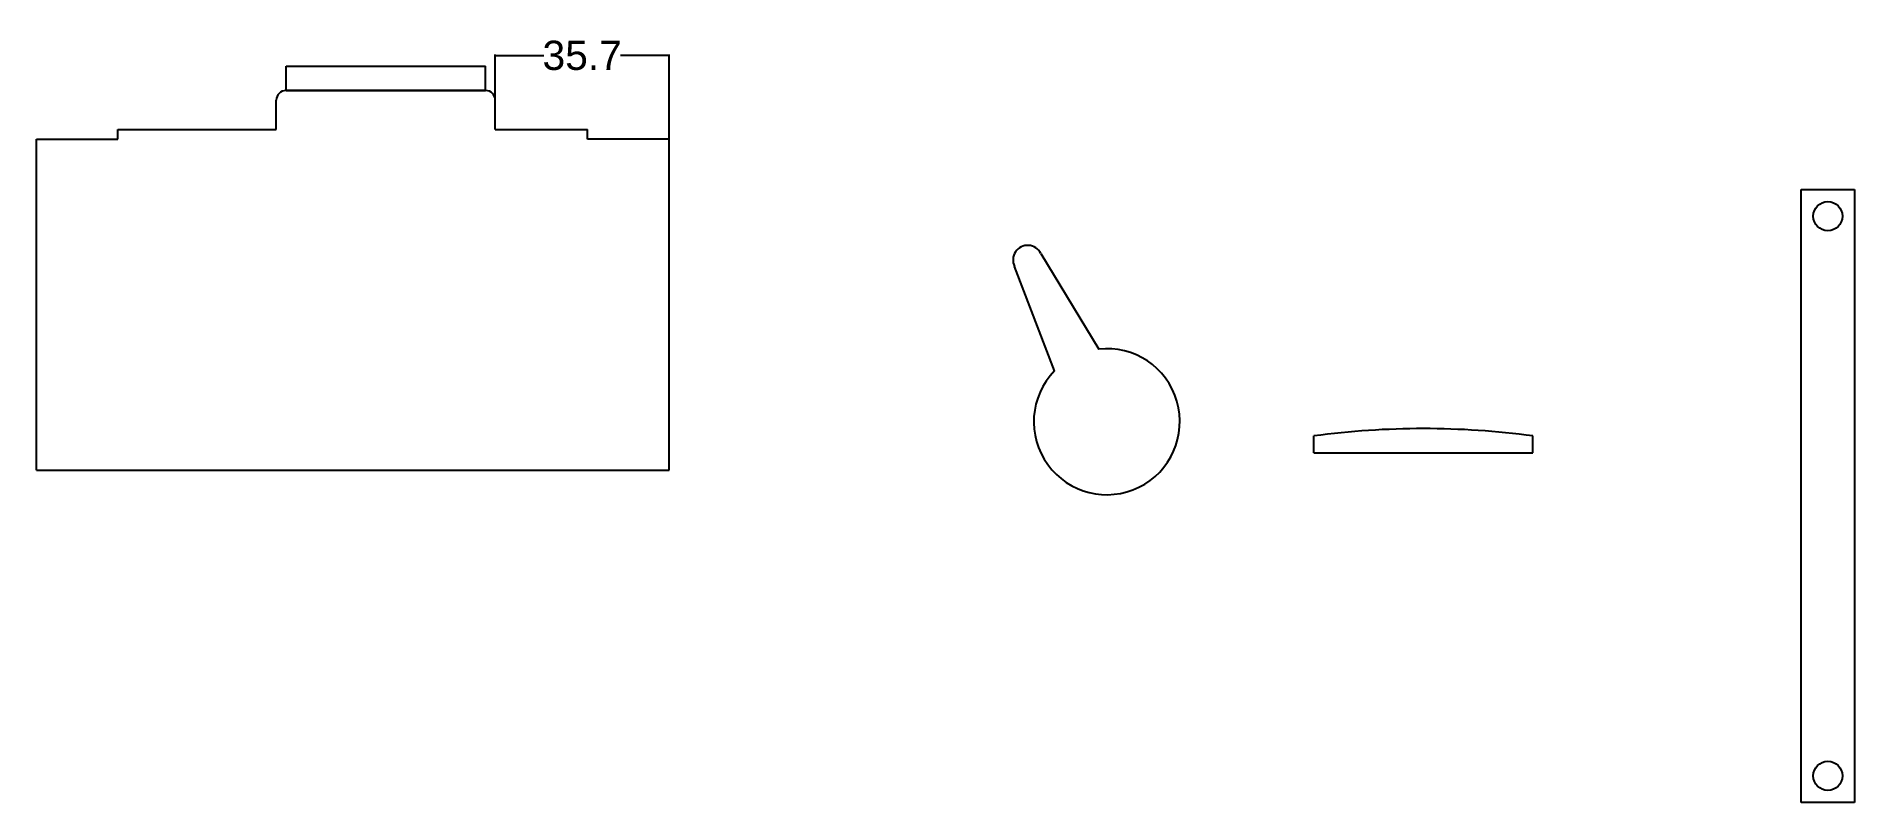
# Model space of a CAD drawing. Header units: millimetres. Extents: x 292 to 665, y -539 to -381.
import ezdxf

# ---------------------------------------------------------------- set-up
doc = ezdxf.new("R2010")
doc.units = ezdxf.units.MM
doc.header["$MEASUREMENT"] = 0
doc.styles.get("Standard").update_dxf_attribs({"font": 'arial.ttf'})
doc.dimstyles.get("Standard").update_dxf_attribs({"dimtxt": 6, "dimasz": 0.18, "dimexe": 0.18, "dimexo": 0.0625, "dimgap": 0.09, "dimtad": 0, "dimdec": 1, "dimzin": 0, "dimdsep": 46, "dimtxsty": 'Standard', "dimcen": 0.09, "dimadec": 0, "dimazin": 0, "dimtfac": 1, "dimtdec": 1, "dimtofl": 0, "dimtmove": 0, "dimatfit": 3, "dimfxl": 1, "dimtolj": 1, "dimtzin": 0, "dimarcsym": 0})

# ---------------------------------------------------------------- blocks, each defined once
blk = doc.blocks.new('*D1')
at = {"color": 0, "lineweight": -2, "transparency": 16777216}
for p, q in [((385.99, -400.44), (385.99, -385.13)), ((386.17, -385.31), (395.96, -385.31)), ((421.51, -385.31), (411.72, -385.31)), ((421.69, -402.44), (421.69, -385.13))]:
    blk.add_line(p, q, dxfattribs=at)
at = {"color": 0, "transparency": 16777216}
for points in [[(386.17, -385.28), (386.17, -385.34), (385.99, -385.31)], [(421.51, -385.28), (421.51, -385.34), (421.69, -385.31)]]:
    blk.add_solid(points, dxfattribs=at)
at = {"layer": 'Defpoints', "color": 0, "transparency": 16777216}
for p in [(421.69, -385.31), (385.99, -400.5), (421.69, -402.5)]:
    blk.add_point(p, dxfattribs=at)
at = {"color": 0, "transparency": 16777216, "insert": (403.84, -385.31), "char_height": 6, "attachment_point": 5}
blk.add_mtext('\\A1;35.7', dxfattribs=at)

msp = doc.modelspace()

# ---------------------------------------------------------------- linework, layer by layer
for p, q in [((342.99, -392.5), (342.99, -387.5)), ((342.99, -387.5), (383.99, -387.5)), ((383.99, -392.5), (383.99, -387.5)), ((340.99, -400.5), (340.99, -394.5)), ((342.99, -392.5), (383.99, -392.5)), ((383.99, -392.5), (342.99, -392.5)), ((385.99, -400.5), (385.99, -394.5)), ((291.69, -470.5), (291.69, -402.5)), ((291.69, -402.5), (308.44, -402.5)), ((308.44, -402.5), (308.44, -400.5)), ((308.44, -400.5), (340.99, -400.5)), ((385.99, -400.5), (404.94, -400.5)), ((404.94, -402.5), (404.94, -400.5)), ((421.69, -402.5), (404.94, -402.5)), ((421.69, -470.5), (421.69, -402.5)), ((654.3, -412.82), (665.3, -412.82)), ((654.3, -538.82), (654.3, -412.82)), ((665.3, -412.82), (665.3, -538.82)), ((500.87, -450.1), (492.67, -428.63)), ((498.06, -425.99), (510, -445.63)), ((554.2, -466.97), (554.2, -463.47)), ((554.2, -466.97), (599.2, -466.97)), ((599.2, -466.97), (599.2, -463.47)), ((291.69, -470.5), (421.69, -470.5)), ((665.3, -538.82), (654.3, -538.82))]:
    msp.add_line(p, q)
for centre in [(659.8, -418.32), (659.8, -533.32)]:
    msp.add_circle(centre, 3)
for centre, radius, start, end in [((342.99, -394.5), 2, 90, 180), ((383.99, -394.5), 2, 0, 90), ((495.37, -427.31), 3, 26.1022, 206.1022), ((511.64, -460.54), 15, 135.9003, 96.3041), ((576.7, -631.47), 169.5, 82.3719, 97.6281)]:
    msp.add_arc(centre, radius, start, end)

# ---------------------------------------------------------------- dimensions: what is measured, and where the dimension line sits
dim = msp.add_linear_dim(base=(421.69, -385.31), p1=(385.99, -400.5), p2=(421.69, -402.5), dimstyle='Standard')
dim.commit()
dim.dimension.update_dxf_attribs({"geometry": '*D1', "text_midpoint": (403.84, -385.31)})

doc.saveas('drawing.dxf')
